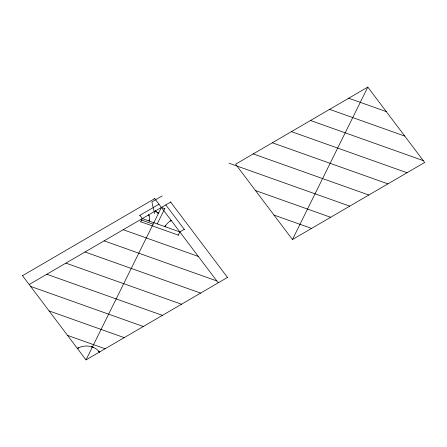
<?xml version="1.0" encoding="UTF-8"?>
<svg xmlns="http://www.w3.org/2000/svg" width="447" height="447" viewBox="0 0 447 447"><rect width="100%" height="100%" fill="white"/><g stroke="black" fill="none" stroke-linecap="round" stroke-linejoin="round"><path stroke-width="0.67" d="M154.606 213.543L151.879 201.938L162.149 195.954M149.086 220.997L149.186 220.047L149.689 220.192L149.086 220.997A7.409 6.431 -5.2 0 0 148.516 214.957L149.259 215.638L148.795 215.873L148.516 214.957M157.227 223.897L164.764 208.648M165.094 226.69L165.312 225.752L165.792 225.942L165.094 226.69A16.12 13.991 -5.2 0 1 171.14 220.371L170.111 220.729L170.413 221.103L171.14 220.371M140.609 221.997L142.235 218.706M86.02 359.902L161.395 207.453L218.231 282.817L86.02 359.902L29.184 284.532L161.395 207.453M178.18 235.357L179.806 232.066M292.444 239.547L367.814 87.098L424.65 162.468L292.444 239.547L235.608 164.183L367.814 87.098M22.512 275.687L154.723 198.602M139.861 215.359L158.959 204.223M77.365 348.425L78.141 347.732L78.409 348.124L77.365 348.425A15.991 13.874 -5.2 0 1 99.446 352.074L99.061 351.191L98.619 351.465L99.446 352.074M161.523 207.374L170.894 201.91M179.99 231.87L184.533 229.222M218.354 282.744L227.73 277.28M141.57 220.058L153.125 224.17M140.732 221.751L178.297 235.116M158.551 213.197L157.489 212.995L157.735 212.582L158.551 213.197A7.135 6.191 -5.2 0 1 155.405 210.945L155.835 211.811L156.254 211.52L155.405 210.945M348.716 98.234L386.286 111.594M329.623 109.364L404.758 136.089M310.525 120.5L423.231 160.585M291.427 131.636L407.021 172.743M272.329 142.766L387.923 183.879M253.237 153.902L368.831 195.015M229.104 163.244L349.733 206.145M255.5 190.562L330.635 217.281M273.972 215.057L311.537 228.417M161.535 207.497L165.044 208.749M142.297 218.583L179.867 231.943M123.199 229.719L198.334 256.438M104.106 240.855L216.806 280.934M85.008 251.985L200.602 293.098M65.91 263.121L181.504 304.234M46.812 274.257L162.406 315.364M30.608 286.415L143.308 326.5M49.081 310.911L124.216 337.636M67.547 335.406L105.118 348.766M170.642 202.061L227.478 277.431M165.803 204.877L184.276 229.372M154.556 198.384L161.311 207.341M139.699 215.141L142.213 218.477M22.35 275.469L29.105 284.426M91.501 346.486L91.305 346.922L93.462 347.185L93.233 347.61L91.501 346.486"/></g></svg>
